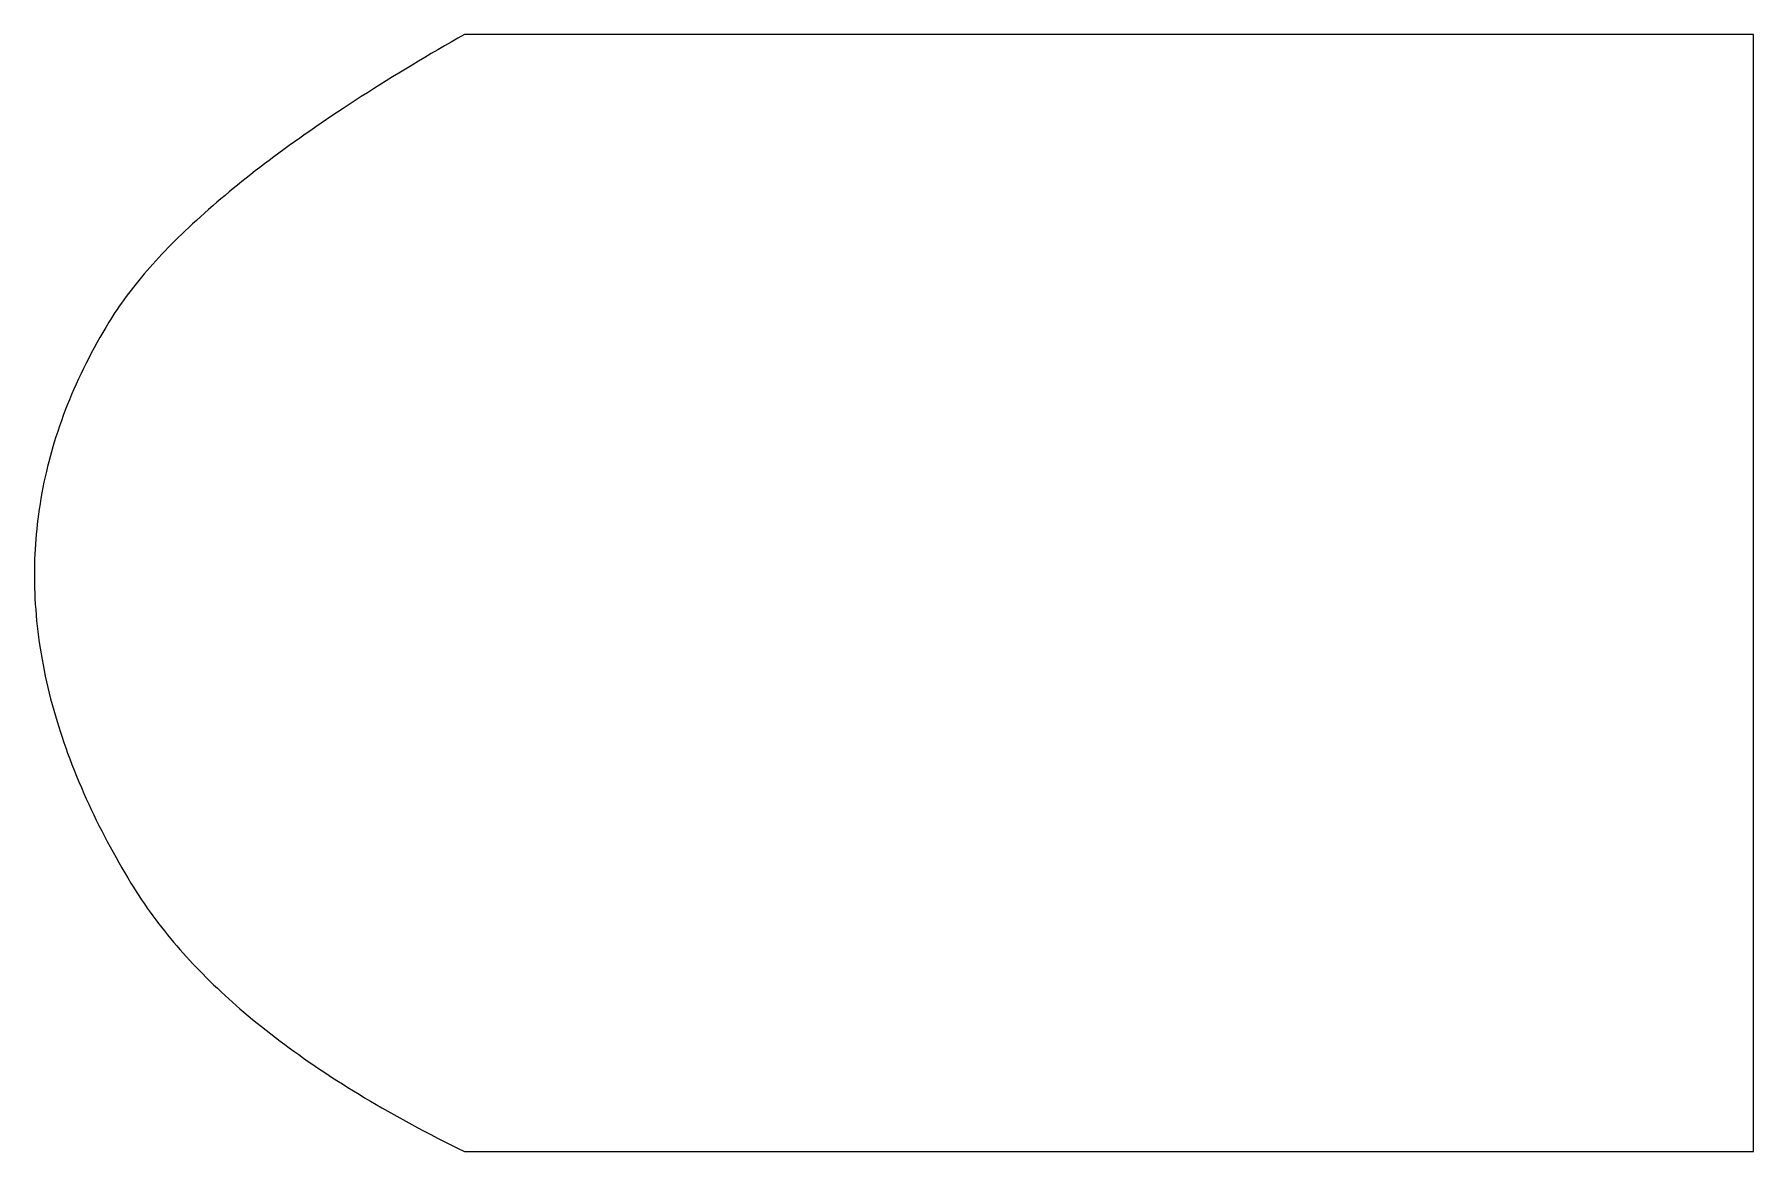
# Model space of a CAD drawing. Extents: x 76.7 to 96.8, y 70.5 to 83.5.
import ezdxf

# ---------------------------------------------------------------- set-up
doc = ezdxf.new("R2010")
doc.units = 0
doc.layers.add('20', color=31, linetype='CONTINUOUS')

msp = doc.modelspace()

# ---------------------------------------------------------------- linework, layer by layer
at = {"layer": '20'}
for p, q in [((81.6735, 83.4551), (81.5956, 83.4102)), ((81.7521, 83.5), (81.6735, 83.4551)), ((96.7521, 83.5), (81.7521, 83.5)), ((96.7521, 70.5), (96.7521, 83.5)), ((81.2909, 83.2318), (81.2165, 83.1874)), ((81.3661, 83.2762), (81.2909, 83.2318)), ((81.4419, 83.3208), (81.3661, 83.2762)), ((81.5184, 83.3655), (81.4419, 83.3208)), ((81.5956, 83.4102), (81.5184, 83.3655)), ((80.9904, 83.0506), (80.9154, 83.0045)), ((81.0662, 83.0968), (80.9904, 83.0506)), ((81.1427, 83.1431), (81.0662, 83.0968)), ((81.2165, 83.1874), (81.1427, 83.1431)), ((80.623, 82.8212), (80.5517, 82.7756)), ((80.695, 82.8669), (80.623, 82.8212)), ((80.7677, 82.9126), (80.695, 82.8669)), ((80.8412, 82.9585), (80.7677, 82.9126)), ((80.9154, 83.0045), (80.8412, 82.9585)), ((80.3426, 82.6395), (80.2744, 82.5943)), ((80.4116, 82.6848), (80.3426, 82.6395)), ((80.4813, 82.7301), (80.4116, 82.6848)), ((80.5517, 82.7756), (80.4813, 82.7301)), ((80.0241, 82.425), (79.9632, 82.3828)), ((80.0857, 82.4672), (80.0241, 82.425)), ((80.1479, 82.5095), (80.0857, 82.4672)), ((80.2108, 82.5519), (80.1479, 82.5095)), ((80.2744, 82.5943), (80.2108, 82.5519)), ((79.7739, 82.2494), (79.7123, 82.2052)), ((79.8362, 82.2938), (79.7739, 82.2494)), ((79.8993, 82.3383), (79.8362, 82.2938)), ((79.9632, 82.3828), (79.8993, 82.3383)), ((79.4801, 82.0341), (79.4255, 81.9929)), ((79.5354, 82.0755), (79.4801, 82.0341)), ((79.5914, 82.1169), (79.5354, 82.0755)), ((79.6514, 82.161), (79.5914, 82.1169)), ((79.7123, 82.2052), (79.6514, 82.161)), ((79.2138, 81.8287), (79.1626, 81.7879)), ((79.2657, 81.8696), (79.2138, 81.8287)), ((79.3183, 81.9106), (79.2657, 81.8696)), ((79.3716, 81.9517), (79.3183, 81.9106)), ((79.4255, 81.9929), (79.3716, 81.9517)), ((78.9661, 81.6271), (78.9191, 81.5874)), ((79.0138, 81.6668), (78.9661, 81.6271)), ((79.0622, 81.7066), (79.0138, 81.6668)), ((79.112, 81.7472), (79.0622, 81.7066)), ((79.1626, 81.7879), (79.112, 81.7472)), ((78.7268, 81.4204), (78.6797, 81.3781)), ((78.7747, 81.4628), (78.7268, 81.4204)), ((78.8233, 81.5053), (78.7747, 81.4628)), ((78.8727, 81.5479), (78.8233, 81.5053)), ((78.9191, 81.5874), (78.8727, 81.5479)), ((78.5455, 81.2542), (78.5039, 81.2148)), ((78.5878, 81.2938), (78.5455, 81.2542)), ((78.6334, 81.3359), (78.5878, 81.2938)), ((78.6797, 81.3781), (78.6334, 81.3359)), ((78.3059, 81.0186), (78.2684, 80.9797)), ((78.3442, 81.0577), (78.3059, 81.0186)), ((78.3831, 81.0968), (78.3442, 81.0577)), ((78.4227, 81.136), (78.3831, 81.0968)), ((78.463, 81.1753), (78.4227, 81.136)), ((78.5039, 81.2148), (78.463, 81.1753)), ((78.126, 80.8262), (78.0924, 80.7884)), ((78.1603, 80.8641), (78.126, 80.8262)), ((78.1952, 80.9021), (78.1603, 80.8641)), ((78.2315, 80.9408), (78.1952, 80.9021)), ((78.2684, 80.9797), (78.2315, 80.9408)), ((77.9627, 80.636), (77.9318, 80.598)), ((77.9943, 80.6741), (77.9627, 80.636)), ((78.0265, 80.7124), (77.9943, 80.6741)), ((78.0594, 80.7507), (78.0265, 80.7124)), ((78.0924, 80.7884), (78.0594, 80.7507)), ((77.8165, 80.4488), (77.7895, 80.4119)), ((77.8442, 80.4858), (77.8165, 80.4488)), ((77.8726, 80.5229), (77.8442, 80.4858)), ((77.9016, 80.56), (77.8726, 80.5229)), ((77.9318, 80.598), (77.9016, 80.56)), ((77.6614, 80.2249), (77.6379, 80.1878)), ((77.6857, 80.2621), (77.6614, 80.2249)), ((77.7106, 80.2994), (77.6857, 80.2621)), ((77.7362, 80.3368), (77.7106, 80.2994)), ((77.7625, 80.3743), (77.7362, 80.3368)), ((77.7895, 80.4119), (77.7625, 80.3743)), ((77.5436, 80.031), (77.509, 79.9711)), ((77.5789, 80.0909), (77.5436, 80.031)), ((77.615, 80.1508), (77.5789, 80.0909)), ((77.6379, 80.1878), (77.615, 80.1508)), ((77.4423, 79.8508), (77.4106, 79.7917)), ((77.4753, 79.911), (77.4423, 79.8508)), ((77.509, 79.9711), (77.4753, 79.911)), ((77.3494, 79.6731), (77.32, 79.6137)), ((77.3796, 79.7324), (77.3494, 79.6731)), ((77.4106, 79.7917), (77.3796, 79.7324)), ((77.2344, 79.4312), (77.2074, 79.3702)), ((77.2622, 79.4921), (77.2344, 79.4312)), ((77.2907, 79.5529), (77.2622, 79.4921)), ((77.32, 79.6137), (77.2907, 79.5529)), ((77.1558, 79.248), (77.1311, 79.1868)), ((77.1812, 79.3092), (77.1558, 79.248)), ((77.2074, 79.3702), (77.1812, 79.3092)), ((77.084, 79.0641), (77.0617, 79.0025)), ((77.1072, 79.1255), (77.084, 79.0641)), ((77.1311, 79.1868), (77.1072, 79.1255)), ((76.9992, 78.8175), (76.9799, 78.7557)), ((77.0192, 78.8793), (76.9992, 78.8175)), ((77.0401, 78.941), (77.0192, 78.8793)), ((77.0617, 79.0025), (77.0401, 78.941)), ((76.9466, 78.642), (76.9308, 78.5851)), ((76.9629, 78.6989), (76.9466, 78.642)), ((76.9799, 78.7557), (76.9629, 78.6989)), ((76.9014, 78.4711), (76.8876, 78.4139)), ((76.9158, 78.5281), (76.9014, 78.4711)), ((76.9308, 78.5851), (76.9158, 78.5281)), ((76.8471, 78.2264), (76.8351, 78.1638)), ((76.8598, 78.289), (76.8471, 78.2264)), ((76.8733, 78.3515), (76.8598, 78.289)), ((76.8876, 78.4139), (76.8733, 78.3515)), ((76.8135, 78.0381), (76.8038, 77.9752)), ((76.8239, 78.101), (76.8135, 78.0381)), ((76.8351, 78.1638), (76.8239, 78.101)), ((76.7881, 77.8596), (76.7812, 77.8017)), ((76.7956, 77.9174), (76.7881, 77.8596)), ((76.8038, 77.9752), (76.7956, 77.9174)), ((76.7644, 77.6275), (76.7601, 77.5693)), ((76.7694, 77.6856), (76.7644, 77.6275)), ((76.775, 77.7437), (76.7694, 77.6856)), ((76.7812, 77.8017), (76.775, 77.7437)), ((76.7535, 77.4526), (76.7511, 77.3942)), ((76.7565, 77.511), (76.7535, 77.4526)), ((76.7601, 77.5693), (76.7565, 77.511)), ((76.7484, 77.2771), (76.748, 77.2218)), ((76.748, 77.2218), (76.7481, 77.1665)), ((76.7494, 77.3357), (76.7484, 77.2771)), ((76.7511, 77.3942), (76.7494, 77.3357)), ((76.7481, 77.1665), (76.7489, 77.1111)), ((76.7489, 77.1111), (76.7502, 77.0556)), ((76.7502, 77.0556), (76.7521, 77)), ((76.7521, 77), (76.755, 76.9358)), ((76.755, 76.9358), (76.7586, 76.8715)), ((76.7586, 76.8715), (76.7631, 76.8071)), ((76.7631, 76.8071), (76.7683, 76.7426)), ((76.7683, 76.7426), (76.7742, 76.678)), ((76.7742, 76.678), (76.7808, 76.6145)), ((76.7808, 76.6145), (76.7882, 76.551)), ((76.7882, 76.551), (76.7963, 76.4873)), ((76.7963, 76.4873), (76.8051, 76.4235)), ((76.8051, 76.4235), (76.8149, 76.3584)), ((76.8149, 76.3584), (76.8254, 76.2932)), ((76.8254, 76.2932), (76.8367, 76.2279)), ((76.8367, 76.2279), (76.8488, 76.1625)), ((76.8488, 76.1625), (76.8616, 76.097)), ((76.8616, 76.097), (76.8752, 76.0314)), ((76.8752, 76.0314), (76.8896, 75.9658)), ((76.8896, 75.9658), (76.9048, 75.9)), ((76.9048, 75.9), (76.9207, 75.8342)), ((76.9207, 75.8342), (76.9374, 75.7683)), ((76.9374, 75.7683), (76.9549, 75.7023)), ((76.9549, 75.7023), (76.9731, 75.6362)), ((76.9731, 75.6362), (76.9921, 75.57)), ((76.9921, 75.57), (77.0119, 75.5037)), ((77.0119, 75.5037), (77.0307, 75.4429)), ((77.0307, 75.4429), (77.0502, 75.382)), ((77.0502, 75.382), (77.0703, 75.321)), ((77.0703, 75.321), (77.091, 75.26)), ((77.091, 75.26), (77.1124, 75.1989)), ((77.1124, 75.1989), (77.1344, 75.1377)), ((77.1344, 75.1377), (77.1592, 75.0709)), ((77.1592, 75.0709), (77.1848, 75.0039)), ((77.1848, 75.0039), (77.2111, 74.9369)), ((77.2111, 74.9369), (77.2382, 74.8698)), ((77.2382, 74.8698), (77.266, 74.8027)), ((77.266, 74.8027), (77.2947, 74.7354)), ((77.2947, 74.7354), (77.3241, 74.668)), ((77.3241, 74.668), (77.3517, 74.6062)), ((77.3517, 74.6062), (77.38, 74.5443)), ((77.38, 74.5443), (77.4089, 74.4823)), ((77.4089, 74.4823), (77.4385, 74.4203)), ((77.4385, 74.4203), (77.4687, 74.3582)), ((77.4687, 74.3582), (77.4995, 74.296)), ((77.4995, 74.296), (77.5311, 74.2338)), ((77.5311, 74.2338), (77.5632, 74.1714)), ((77.5632, 74.1714), (77.596, 74.109)), ((77.596, 74.109), (77.6295, 74.0465)), ((77.6295, 74.0465), (77.6636, 73.984)), ((77.6636, 73.984), (77.6983, 73.9214)), ((77.6983, 73.9214), (77.7317, 73.8623)), ((77.7317, 73.8623), (77.7656, 73.8031)), ((77.7656, 73.8031), (77.8001, 73.7438)), ((77.8001, 73.7438), (77.8352, 73.6845)), ((77.8352, 73.6845), (77.8708, 73.6252)), ((77.8708, 73.6252), (77.9008, 73.5762)), ((77.9008, 73.5762), (77.9315, 73.5275)), ((77.9315, 73.5275), (77.9629, 73.4788)), ((77.9629, 73.4788), (77.995, 73.4303)), ((77.995, 73.4303), (78.0277, 73.382)), ((78.0277, 73.382), (78.0612, 73.3338)), ((78.0612, 73.3338), (78.0954, 73.2857)), ((78.0954, 73.2857), (78.1274, 73.2418)), ((78.1274, 73.2418), (78.1599, 73.198)), ((78.1599, 73.198), (78.193, 73.1543)), ((78.193, 73.1543), (78.2268, 73.1107)), ((78.2268, 73.1107), (78.261, 73.0673)), ((78.261, 73.0673), (78.2959, 73.0239)), ((78.2959, 73.0239), (78.3314, 72.9807)), ((78.3314, 72.9807), (78.3675, 72.9377)), ((78.3675, 72.9377), (78.4041, 72.8947)), ((78.4041, 72.8947), (78.4414, 72.8518)), ((78.4414, 72.8518), (78.4792, 72.8091)), ((78.4792, 72.8091), (78.5176, 72.7665)), ((78.5176, 72.7665), (78.5544, 72.7264)), ((78.5544, 72.7264), (78.5916, 72.6865)), ((78.5916, 72.6865), (78.6295, 72.6466)), ((78.6295, 72.6466), (78.6678, 72.6069)), ((78.6678, 72.6069), (78.7066, 72.5672)), ((78.7066, 72.5672), (78.7484, 72.5253)), ((78.7484, 72.5253), (78.7908, 72.4835)), ((78.7908, 72.4835), (78.8337, 72.4418)), ((78.8337, 72.4418), (78.8772, 72.4003)), ((78.8772, 72.4003), (78.9214, 72.3588)), ((78.9214, 72.3588), (78.9661, 72.3175)), ((78.9661, 72.3175), (79.0088, 72.2786)), ((79.0088, 72.2786), (79.052, 72.2399)), ((79.052, 72.2399), (79.0957, 72.2013)), ((79.0957, 72.2013), (79.14, 72.1627)), ((79.14, 72.1627), (79.1848, 72.1243)), ((79.1848, 72.1243), (79.2354, 72.0815)), ((79.2354, 72.0815), (79.2866, 72.0389)), ((79.2866, 72.0389), (79.3385, 71.9964)), ((79.3385, 71.9964), (79.3911, 71.9541)), ((79.3911, 71.9541), (79.4443, 71.9118)), ((79.4443, 71.9118), (79.4981, 71.8697)), ((79.4981, 71.8697), (79.5526, 71.8278)), ((79.5526, 71.8278), (79.6078, 71.7859)), ((79.6078, 71.7859), (79.6608, 71.7463)), ((79.6608, 71.7463), (79.7144, 71.7068)), ((79.7144, 71.7068), (79.7686, 71.6674)), ((79.7686, 71.6674), (79.8234, 71.6281)), ((79.8234, 71.6281), (79.8787, 71.589)), ((79.8787, 71.589), (79.9347, 71.55)), ((79.9347, 71.55), (79.988, 71.5133)), ((79.988, 71.5133), (80.0418, 71.4767)), ((80.0418, 71.4767), (80.0962, 71.4402)), ((80.0962, 71.4402), (80.151, 71.4039)), ((80.151, 71.4039), (80.2064, 71.3676)), ((80.2064, 71.3676), (80.2688, 71.3272)), ((80.2688, 71.3272), (80.3319, 71.287)), ((80.3319, 71.287), (80.3956, 71.2469)), ((80.3956, 71.2469), (80.46, 71.207)), ((80.46, 71.207), (80.5251, 71.1672)), ((80.5251, 71.1672), (80.5907, 71.1275)), ((80.5907, 71.1275), (80.6571, 71.088)), ((80.6571, 71.088), (80.7241, 71.0486)), ((80.7241, 71.0486), (80.7917, 71.0093)), ((80.7917, 71.0093), (80.86, 70.9701)), ((80.86, 70.9701), (80.9289, 70.9311)), ((80.9289, 70.9311), (80.9985, 70.8922)), ((80.9985, 70.8922), (81.0688, 70.8535)), ((81.0688, 70.8535), (81.1397, 70.8149)), ((81.1397, 70.8149), (81.2112, 70.7764)), ((81.2112, 70.7764), (81.2834, 70.738)), ((81.2834, 70.738), (81.3597, 70.698)), ((81.3597, 70.698), (81.4368, 70.6581)), ((81.4368, 70.6581), (81.5145, 70.6184)), ((81.5145, 70.6184), (81.593, 70.5788)), ((81.593, 70.5788), (81.6722, 70.5393)), ((81.6722, 70.5393), (81.7521, 70.5)), ((81.7521, 70.5), (96.7521, 70.5))]:
    msp.add_line(p, q, dxfattribs=at)

doc.saveas('drawing.dxf')
